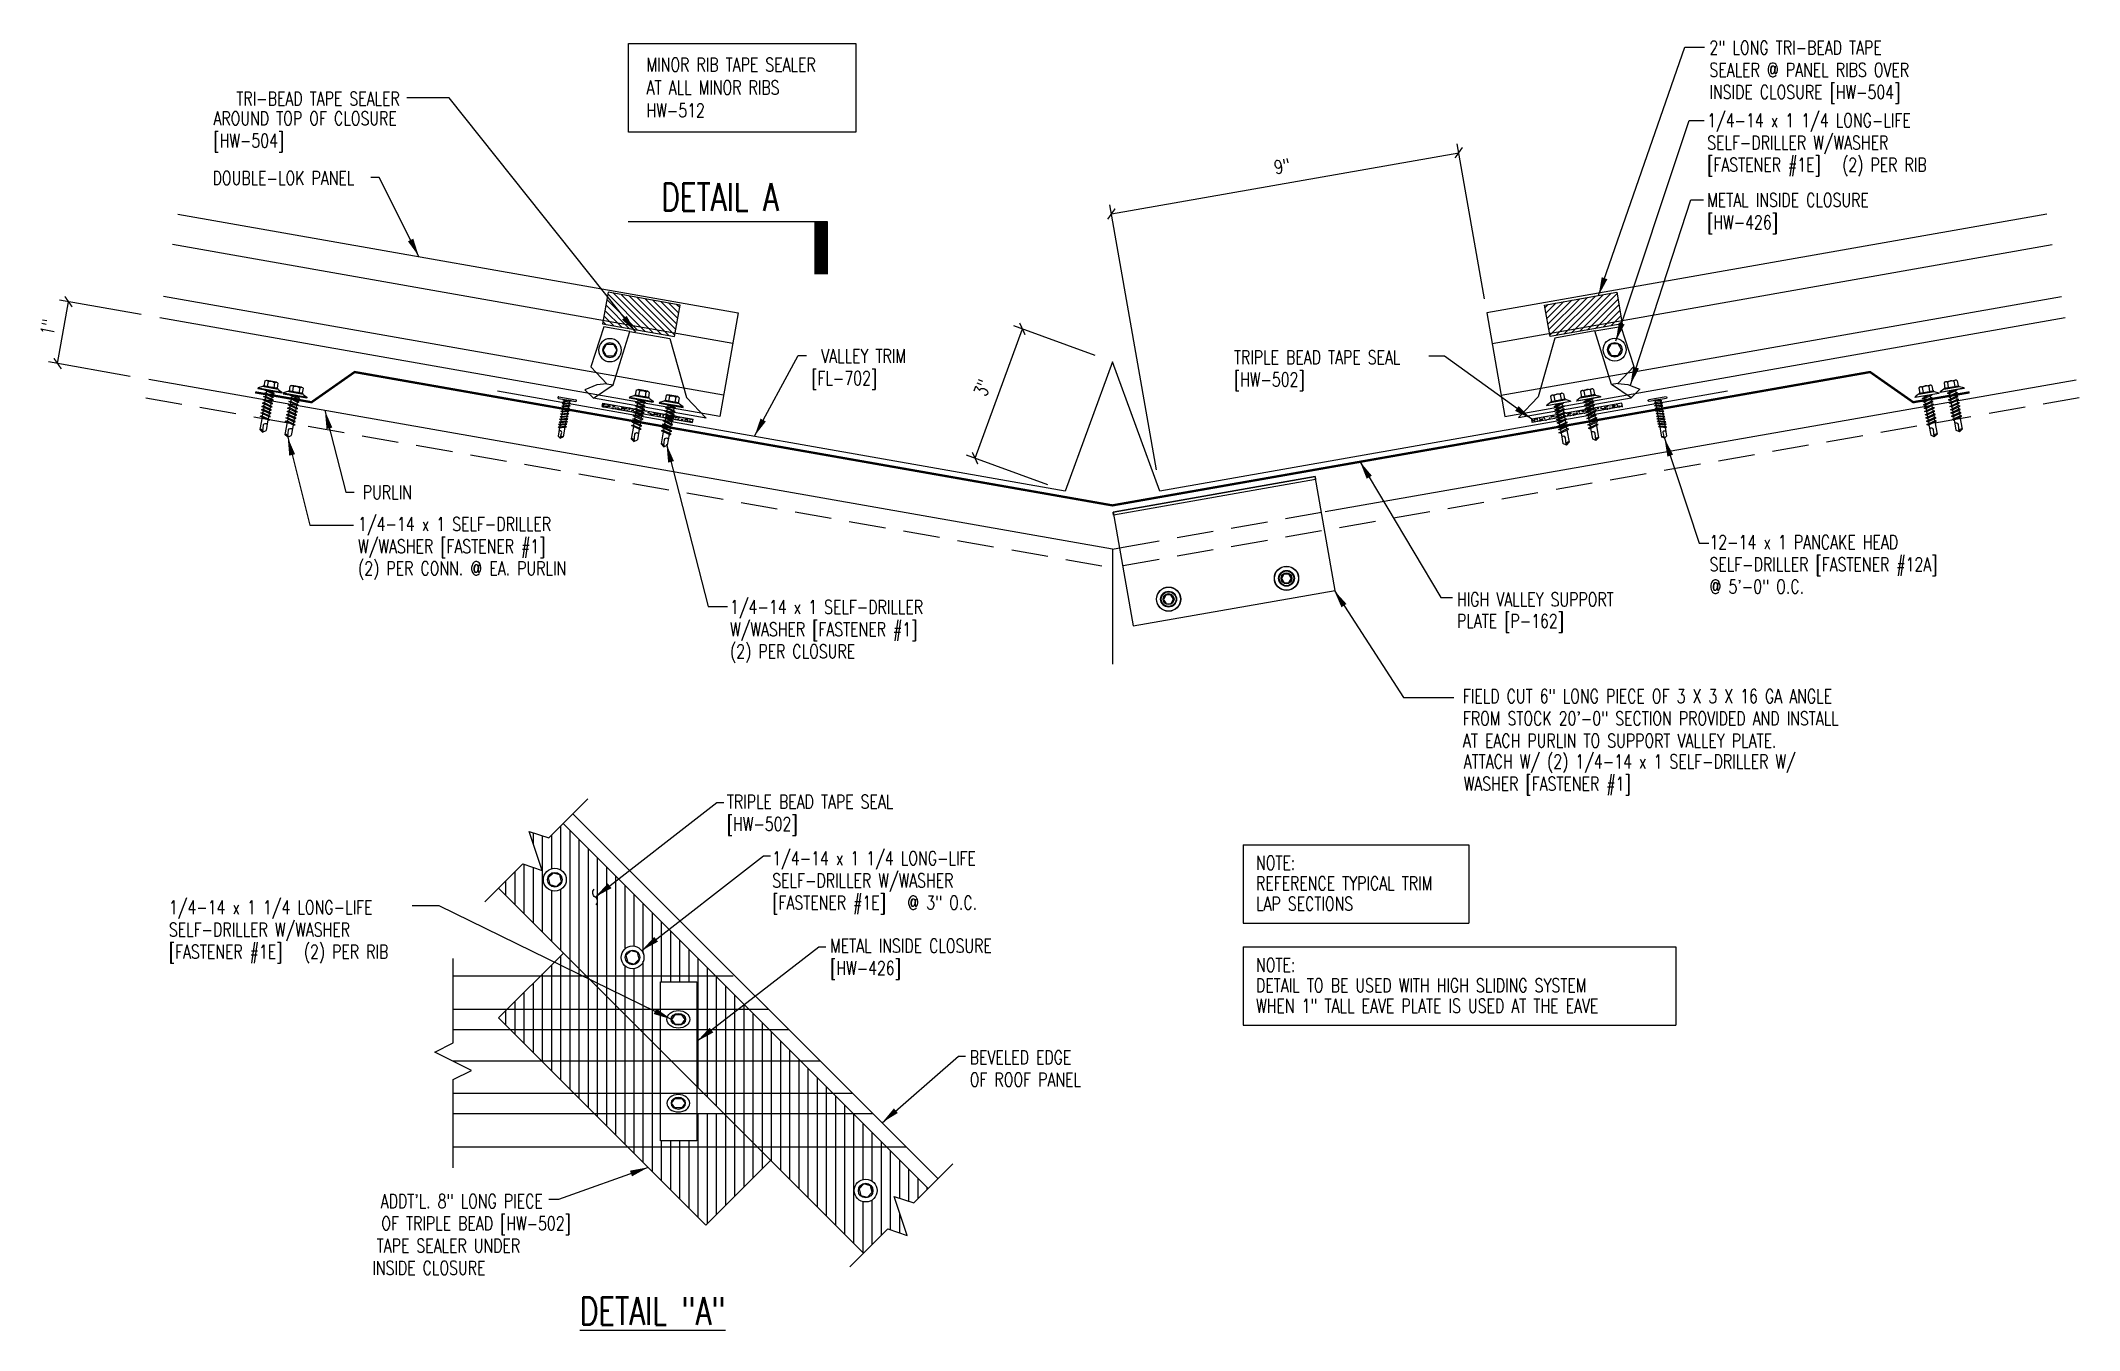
# Model space of a CAD drawing. Extents: x -6.2 to 49.4, y 2.4 to 37.6.
import ezdxf
from ezdxf.enums import TextEntityAlignment as Align

# ---------------------------------------------------------------- set-up
doc = ezdxf.new("R2010")
doc.units = 0
doc.header["$LTSCALE"] = 4
doc.header["$MEASUREMENT"] = 0
doc.linetypes.add('HIDDEN', pattern=[0.375, 0.25, -0.125])
doc.layers.get('0').update_dxf_attribs({"linetype": 'CONTINUOUS'})
doc.layers.get('DEFPOINTS').update_dxf_attribs({"linetype": 'CONTINUOUS'})
for name, color, linetype in [('ANNOBJ', 7, 'CONTINUOUS'), ('CLO', 3, 'CONTINUOUS'), ('DIM', 7, 'CONTINUOUS'), ('FASTENER', 9, 'CONTINUOUS'), ('PANEL', 11, 'CONTINUOUS'), ('SEALANT', 8, 'CONTINUOUS'), ('SECTION', 11, 'CONTINUOUS'), ('STLA', 12, 'CONTINUOUS'), ('TEXT', 2, 'CONTINUOUS'), ('TRIM', 6, 'CONTINUOUS')]:
    doc.layers.add(name, color=color, linetype=linetype)
doc.styles.add('TEXT', font='SIMPLEX', dxfattribs={"width": 0.75, "height": 6})
doc.styles.add('TEXT1', font='ROMANS.shx', dxfattribs={"width": 0.75, "height": 0.375})
doc.dimstyles.new('DETAIL', dxfattribs={"dimscale": 4, "dimtxt": 0.09375, "dimasz": 0.0625, "dimexe": 0.0625, "dimexo": 0.125, "dimgap": 0.0625, "dimtad": 1, "dimdec": 4, "dimzin": 3, "dimdsep": 46, "dimlunit": 4, "dimtxsty": 'TEXT1', "dimblk": 'ARCHTICK', "dimcen": 0.0625, "dimclrd": 7, "dimclre": 7, "dimclrt": 2, "dimadec": 0, "dimazin": 0, "dimtfac": 0.59375, "dimtdec": 4, "dimtmove": 0, "dimatfit": 3, "dimfxl": 0, "dimfrac": 2, "dimtolj": 1, "dimtzin": 3, "dimarcsym": 0})
doc.dimstyles.new('DETAIL$7', dxfattribs={"dimscale": 4, "dimtxt": 0.09375, "dimasz": 0.125, "dimexe": 0.0625, "dimexo": 0.125, "dimgap": 0.0625, "dimtad": 1, "dimdec": 5, "dimzin": 3, "dimdsep": 46, "dimlunit": 4, "dimtxsty": 'TEXT', "dimblk": 'ARCHTICK', "dimcen": 0.0625, "dimclrd": 7, "dimclre": 7, "dimclrt": 2, "dimadec": 0, "dimazin": 0, "dimtfac": 0.666667, "dimtdec": 5, "dimtmove": 0, "dimatfit": 3, "dimfxl": 0, "dimfrac": 2, "dimtolj": 1, "dimtzin": 3, "dimarcsym": 0})

# ---------------------------------------------------------------- blocks, each defined once
blk = doc.blocks.new('MB_DW1')
at = {"layer": 'FASTENER'}
for p, q in [((-0.217, 0.114), (-0.326, 0.059)), ((-0.326, 0.059), (-0.326, 0.049)), ((-0.326, 0.049), (0.326, 0.049)), ((-0.217, 0.114), (0.217, 0.114)), ((-0.193, 0.137), (0.193, 0.137)), ((-0.193, 0.119), (0.193, 0.119)), ((-0.181, 0.276), (-0.181, 0.137)), ((-0.181, 0.137), (0.181, 0.137)), ((-0.139, -0.016), (0.046, 0.037)), ((-0.135, 0.302), (0.135, 0.302)), ((-0.104, -0.036), (0.139, 0.033)), ((-0.089, 0.276), (-0.089, 0.137)), ((-0.086, 0.037), (-0.086, -0.001)), ((-0.086, 0.037), (0.086, 0.037)), ((0.086, 0.037), (0.133, 0.037)), ((0.086, 0.018), (0.086, -0.042)), ((0.089, 0.276), (0.089, 0.137)), ((0.139, 0.033), (0.133, 0.037)), ((0.181, 0.276), (0.181, 0.137)), ((0.217, 0.114), (0.326, 0.059)), ((0.326, 0.059), (0.326, 0.049)), ((-0.104, -0.036), (-0.139, -0.016)), ((-0.139, -0.107), (0.104, -0.038)), ((-0.104, -0.127), (-0.139, -0.107)), ((-0.139, -0.198), (0.104, -0.128)), ((-0.104, -0.218), (-0.139, -0.198)), ((-0.139, -0.289), (0.104, -0.219)), ((-0.104, -0.309), (-0.139, -0.289)), ((-0.139, -0.38), (0.104, -0.31)), ((-0.104, -0.4), (-0.139, -0.38)), ((-0.139, -0.47), (0.104, -0.401)), ((-0.104, -0.491), (-0.139, -0.47)), ((-0.139, -0.561), (0.104, -0.492)), ((-0.104, -0.127), (0.139, -0.058)), ((-0.104, -0.218), (0.139, -0.149)), ((-0.104, -0.309), (0.139, -0.239)), ((-0.104, -0.4), (0.139, -0.33)), ((-0.104, -0.491), (0.139, -0.421)), ((-0.104, -0.581), (0.139, -0.512)), ((-0.086, -0.031), (-0.086, -0.092)), ((-0.086, -0.122), (-0.086, -0.183)), ((-0.086, -0.213), (-0.086, -0.274)), ((-0.086, -0.304), (-0.086, -0.364)), ((-0.086, -0.395), (-0.086, -0.455)), ((-0.086, -0.486), (-0.086, -0.546)), ((0.086, -0.073), (0.086, -0.133)), ((0.086, -0.164), (0.086, -0.224)), ((0.086, -0.255), (0.086, -0.315)), ((0.086, -0.345), (0.086, -0.406)), ((0.086, -0.436), (0.086, -0.497)), ((0.086, -0.527), (0.086, -0.588)), ((0.139, -0.058), (0.104, -0.038)), ((0.139, -0.149), (0.104, -0.128)), ((0.139, -0.239), (0.104, -0.219)), ((0.139, -0.33), (0.104, -0.31)), ((0.139, -0.421), (0.104, -0.401)), ((0.139, -0.512), (0.104, -0.492)), ((-0.104, -0.581), (-0.139, -0.561)), ((-0.139, -0.652), (0.104, -0.583)), ((-0.104, -0.672), (-0.139, -0.652)), ((-0.139, -0.743), (0.104, -0.674)), ((-0.104, -0.763), (-0.139, -0.743)), ((-0.104, -0.672), (0.139, -0.603)), ((-0.104, -0.763), (0.139, -0.694)), ((-0.086, -0.577), (-0.086, -0.637)), ((-0.086, -0.667), (-0.086, -0.728)), ((-0.086, -0.758), (-0.086, -1.05)), ((0, -1.111), (-0.086, -1.05)), ((-0.002, -1.095), (0.014, -0.909)), ((0, -1.111), (0.086, -1.05)), ((0.086, -0.618), (0.086, -0.679)), ((0.086, -0.709), (0.086, -1.05)), ((0.139, -0.603), (0.104, -0.583)), ((0.139, -0.694), (0.104, -0.674))]:
    blk.add_line(p, q, dxfattribs=at)
blk.add_lwpolyline([(-0.331, 0.037), (-0.331, 0.049), (0.331, 0.049), (0.331, 0.037)], close=True, dxfattribs=at)
for centre, radius, start, end in [((-0.193, 0.128), 0.00894, 90, 270), ((-0.135, 0.25), 0.0527, 29.8754, 150.1246), ((0, 0.138), 0.164, 56.9974, 123.0026), ((0.135, 0.25), 0.0527, 29.8754, 150.1246), ((0.193, 0.128), 0.00894, 270, 90), ((-0.046, -0.921), 0.0615, 11.1445, 130.906), ((0.054, -1.097), 0.0563, 55.4585, 194.8454)]:
    blk.add_arc(centre, radius, start, end, dxfattribs=at)
blk = doc.blocks.new('*X3')
at = {"color": 0}
for p, q in [((14.078, 23.978), (15.157, 25.057)), ((14.293, 24.015), (15.317, 25.04)), ((13.353, 24.666), (13.44, 24.754)), ((13.379, 24.516), (13.655, 24.792)), ((13.406, 24.366), (13.87, 24.83)), ((13.432, 24.215), (14.084, 24.868)), ((13.459, 24.065), (14.299, 24.905)), ((13.485, 23.915), (14.514, 24.943)), ((13.649, 23.902), (14.728, 24.981)), ((13.863, 23.94), (14.943, 25.019)), ((14.507, 24.053), (15.344, 24.89)), ((14.722, 24.091), (15.37, 24.74)), ((14.937, 24.129), (15.397, 24.589)), ((15.151, 24.167), (15.423, 24.439)), ((15.366, 24.205), (15.45, 24.289))]:
    blk.add_line(p, q, dxfattribs=at)
blk = doc.blocks.new('TAPE')
at = {"layer": 'SEALANT'}
blk.add_lwpolyline([(1.137, -0.689), (-0.833, -1.036), (-0.985, -0.174), (0.985, 0.174)], close=True, dxfattribs=at)
blk.add_blockref('*X3', (-14.325, -24.91), dxfattribs=at)
blk = doc.blocks.new('MB_38W')
blk.add_lwpolyline([(-0.094, 0.162), (-0.188, 0), (-0.094, -0.162), (0.094, -0.162), (0.188, 0), (0.094, 0.162)], close=True)
for radius in [0.312, 0.199]:
    blk.add_circle((0, 0), radius)
blk = doc.blocks.new('_ArchTick')
at = {"color": 0, "linetype": 'ByBlock', "const_width": 0.15}
blk.add_lwpolyline([(-0.5, -0.5), (0.5, 0.5)], dxfattribs=at)
blk = doc.blocks.new('*D6')
at = {"layer": 'DEFPOINTS', "color": 0}
for p in [(32.506, 34.523), (33.296, 30.044), (24.344, 25.376)]:
    blk.add_point(p, dxfattribs=at)
at = {"layer": 'DIM', "color": 7, "lineweight": -2}
for p, q in [((23.026, 32.852), (32.506, 34.523)), ((33.209, 30.536), (32.463, 34.77)), ((24.257, 25.868), (22.983, 33.098))]:
    blk.add_line(p, q, dxfattribs=at)
at = {"layer": 'DIM', "color": 7, "lineweight": -2, "xscale": 0.25, "yscale": 0.25, "zscale": 0.25}
for p, rotation in [((32.506, 34.523), 10.00000000000001), ((23.026, 32.852), 190)]:
    blk.add_blockref('_ArchTick', p, dxfattribs=dict(at, rotation=rotation))
at = {"layer": 'DIM', "color": 2, "insert": (27.684, 34.154), "char_height": 0.375, "attachment_point": 5, "rotation": 10, "style": 'TEXT1'}
blk.add_mtext('\\A1;9"', dxfattribs=at)
blk = doc.blocks.new('FD-F1e')
at = {"layer": 'TEXT', "style": 'TEXT1', "width": 0.75}
for s, p in [('1/4-14 x 1 1/4 LONG-LIFE', (0.005, -0.041)), ('SELF-DRILLER W/WASHER', (0.005, -0.193)), ('[FASTENER #1E]', (0.005, -0.344))]:
    blk.add_text(s, height=0.09375, dxfattribs=at).set_placement(p)
blk.add_attdef('(QUANTITY)', (0.926, -0.344), '', height=0.0938, dxfattribs=at)
blk = doc.blocks.new('FD-F1')
at = {"layer": 'TEXT', "style": 'TEXT1', "width": 0.75}
for s, p in [('1/4-14 x 1 SELF-DRILLER', (0.005, -0.041)), ('W/WASHER [FASTENER #1]', (0.005, -0.193))]:
    blk.add_text(s, height=0.09375, dxfattribs=at).set_placement(p)
blk.add_attdef('(QUANTITY)', (0.005, -0.344), '', height=0.0938, dxfattribs=at)
blk = doc.blocks.new('*D10')
at = {"layer": 'DEFPOINTS', "color": 0}
for p in [(20.596, 29.714), (23.053, 28.816), (21.761, 25.283)]:
    blk.add_point(p, dxfattribs=at)
at = {"layer": 'TEXT', "color": 7, "lineweight": -2}
for p, q in [((19.305, 26.182), (20.596, 29.714)), ((22.583, 28.988), (20.361, 29.8)), ((21.292, 25.455), (19.07, 26.267))]:
    blk.add_line(p, q, dxfattribs=at)
at = {"layer": 'TEXT', "color": 7, "lineweight": -2, "xscale": 0.25, "yscale": 0.25, "zscale": 0.25}
for p, rotation in [((20.596, 29.714), 69.91796469916136), ((19.305, 26.182), 249.9179646991614)]:
    blk.add_blockref('_ArchTick', p, dxfattribs=dict(at, rotation=rotation))
at = {"layer": 'TEXT', "color": 2, "insert": (19.506, 28.11), "char_height": 0.375, "attachment_point": 5, "rotation": 69.918, "style": 'TEXT1'}
blk.add_mtext('\\A1;3"', dxfattribs=at)
blk = doc.blocks.new('sd5')
at = {"layer": 'FASTENER'}
for p, q in [((-0.24, 0.082), (0.24, 0.082)), ((-0.24, 0.037), (0.24, 0.037)), ((-0.111, -0.005), (0.037, 0.037)), ((-0.083, -0.021), (0.111, 0.034)), ((-0.069, 0.037), (0.069, 0.037)), ((-0.069, 0.037), (-0.069, 0.007)), ((0.069, 0.037), (0.106, 0.037)), ((0.069, 0.022), (0.069, -0.027)), ((0.111, 0.034), (0.106, 0.037)), ((-0.083, -0.021), (-0.111, -0.005)), ((-0.111, -0.078), (0.083, -0.023)), ((-0.083, -0.094), (-0.111, -0.078)), ((-0.111, -0.151), (0.083, -0.095)), ((-0.083, -0.167), (-0.111, -0.151)), ((-0.111, -0.224), (0.083, -0.168)), ((-0.083, -0.24), (-0.111, -0.224)), ((-0.111, -0.296), (0.083, -0.241)), ((-0.083, -0.312), (-0.111, -0.296)), ((-0.111, -0.369), (0.083, -0.314)), ((-0.083, -0.385), (-0.111, -0.369)), ((-0.111, -0.442), (0.083, -0.386)), ((-0.083, -0.458), (-0.111, -0.442)), ((-0.111, -0.514), (0.083, -0.459)), ((-0.083, -0.53), (-0.111, -0.514)), ((-0.111, -0.587), (0.083, -0.532)), ((-0.083, -0.094), (0.111, -0.039)), ((-0.083, -0.167), (0.111, -0.111)), ((-0.083, -0.24), (0.111, -0.184)), ((-0.083, -0.312), (0.111, -0.257)), ((-0.083, -0.385), (0.111, -0.33)), ((-0.083, -0.458), (0.111, -0.402)), ((-0.083, -0.53), (0.111, -0.475)), ((-0.083, -0.603), (0.111, -0.548)), ((-0.069, -0.018), (-0.069, -0.066)), ((-0.069, -0.09), (-0.069, -0.139)), ((-0.069, -0.163), (-0.069, -0.211)), ((-0.069, -0.236), (-0.069, -0.284)), ((-0.069, -0.308), (-0.069, -0.357)), ((-0.069, -0.381), (-0.069, -0.43)), ((-0.069, -0.454), (-0.069, -0.502)), ((-0.069, -0.527), (-0.069, -0.575)), ((0.069, -0.051), (0.069, -0.099)), ((0.069, -0.124), (0.069, -0.172)), ((0.069, -0.196), (0.069, -0.245)), ((0.069, -0.269), (0.069, -0.317)), ((0.069, -0.342), (0.069, -0.39)), ((0.069, -0.414), (0.069, -0.463)), ((0.069, -0.487), (0.069, -0.536)), ((0.111, -0.039), (0.083, -0.023)), ((0.111, -0.111), (0.083, -0.095)), ((0.111, -0.184), (0.083, -0.168)), ((0.111, -0.257), (0.083, -0.241)), ((0.111, -0.33), (0.083, -0.314)), ((0.111, -0.402), (0.083, -0.386)), ((0.111, -0.475), (0.083, -0.459)), ((0.111, -0.548), (0.083, -0.532)), ((-0.083, -0.603), (-0.111, -0.587)), ((-0.111, -0.66), (0.083, -0.604)), ((-0.083, -0.676), (-0.111, -0.66)), ((-0.111, -0.733), (0.083, -0.677)), ((-0.083, -0.749), (-0.111, -0.733)), ((-0.083, -0.676), (0.111, -0.62)), ((-0.083, -0.749), (0.111, -0.693)), ((-0.069, -0.599), (-0.069, -0.648)), ((-0.069, -0.672), (-0.069, -0.72)), ((-0.069, -0.745), (-0.069, -0.978)), ((0, -1.027), (-0.069, -0.978)), ((-0.001, -1.014), (0.011, -0.865)), ((0, -1.027), (0.069, -0.978)), ((0.069, -0.56), (0.069, -0.608)), ((0.069, -0.633), (0.069, -0.681)), ((0.069, -0.705), (0.069, -0.978)), ((0.111, -0.62), (0.083, -0.604)), ((0.111, -0.693), (0.083, -0.677))]:
    blk.add_line(p, q, dxfattribs=at)
for centre, radius, start, end in [((-0.238, 0.06), 0.0227, 94.6639, 265.3361), ((0.238, 0.06), 0.0227, 274.6639, 85.3361), ((-0.037, -0.875), 0.0492, 11.1445, 130.906), ((0.044, -1.015), 0.045, 55.4585, 194.8454)]:
    blk.add_arc(centre, radius, start, end, dxfattribs=at)
blk = doc.blocks.new('A$C76CE1A34')
at = {"layer": 'SEALANT'}
h = blk.add_hatch(dxfattribs=at)
h.set_pattern_fill('AR-SAND', color=256, scale=0.05, style=0)
h.set_pattern_definition([(37.5, (-2.302446, -18.06592), (-0.00314967, 0.0963412), [0, -0.076, 0, -0.085, 0, -0.08125]), (7.5, (-2.30245, -18.06592), (0.0884888, 0.1411073), [0, -0.041, 0, -0.0685, 0, -0.02625]), (327.5, (-2.36395, -18.06592), (0.1557071, 0.00028295), [0, -0.025, 0, -0.09, 0, -0.1175]), (317.5, (-2.36395, -18.06592), (0.1503063, 0.0438838), [0, -0.0125, 0, -0.059, 0, -0.0675])])
h.paths.add_polyline_path([(-0.559, 2.127), (-0.575, 2.034), (1.887, 1.6), (1.903, 1.693)])
for p, q in [((-0.575, 2.034), (-0.559, 2.127)), ((-0.575, 2.034), (1.887, 1.6)), ((-0.559, 2.127), (1.903, 1.693)), ((1.887, 1.6), (1.903, 1.693))]:
    blk.add_line(p, q, dxfattribs=at)
blk = doc.blocks.new('FD-F12a')
at = {"layer": 'TEXT', "style": 'TEXT1', "width": 0.75}
for s, p in [('12-14 x 1 PANCAKE HEAD', (0.005, -0.041)), ('SELF-DRILLER [FASTENER #12A]', (0.005, -0.193))]:
    blk.add_text(s, height=0.09375, dxfattribs=at).set_placement(p)
blk.add_attdef('(QUANTITY)', (0.005, -0.344), '', height=0.0938, dxfattribs=at)
blk = doc.blocks.new('A$C30686E82')
for p, q in [((-2.715, 0.761), (3.437, 0.761)), ((-2.715, 0.761), (-2.715, -1.379)), ((3.437, 0.761), (3.437, -1.379)), ((-2.715, -1.379), (3.437, -1.379))]:
    blk.add_line(p, q)
at = {"layer": 'TEXT', "style": 'TEXT1', "width": 0.75}
for s, p in [('NOTE:', (-2.368, 0.081)), ('REFERENCE TYPICAL TRIM', (-2.368, -0.477)), ('LAP SECTIONS', (-2.368, -1.035))]:
    blk.add_text(s, height=0.375, dxfattribs=at).set_placement(p)
blk = doc.blocks.new('Scr-hdwash')
for p, q in [((-0.085, 0.095), (-0.132, 0.006)), ((0.042, 0.115), (-0.059, 0.111)), ((0.123, 0.015), (0.069, 0.101)), ((-0.131, -0.024), (-0.077, -0.111)), ((-0.051, -0.125), (0.051, -0.121)), ((0.076, -0.105), (0.124, -0.015))]:
    blk.add_line(p, q)
for radius in [0.202, 0.15]:
    blk.add_circle((0, 0), radius)
for centre, start, end in [((-0.106, -0.008), 152.0215, 212.0215), ((-0.058, 0.081), 92.0215, 152.0215), ((0.044, 0.085), 32.0215, 92.0215), ((0.097, -0.001), 332.0215, 32.0215), ((-0.052, -0.095), 212.0215, 272.0215), ((0.05, -0.091), 272.0215, 332.0215)]:
    blk.add_arc(centre, 0.03, start, end)
at = {"layer": 'FASTENER'}
for radius in [0.331, 0.326, 0.217]:
    blk.add_circle((0, 0), radius, dxfattribs=at)

msp = doc.modelspace()

# ---------------------------------------------------------------- hatches: boundary and pattern name
at = {"layer": 'SEALANT'}
h = msp.add_hatch(dxfattribs=at)
h.set_pattern_fill('ANSI31', color=251, scale=2, angle=45, style=0)
h.paths.add_polyline_path([(8.0695, 12.67424), (7.4493, 12.05403), (8.68971, 12.05403)], flags=17)
h.paths.add_polyline_path([(8.68971, 12.05403), (7.4493, 12.05403), (6.53663, 11.14137), (9.60237, 11.14137)])
h.paths.add_polyline_path([(9.60237, 11.14137), (6.53663, 11.14137), (6.30174, 10.90647), (6.62219, 10.58602), (10.15772, 10.58602)])
h.paths.add_polyline_path([(10.15772, 10.58602), (6.62219, 10.58602), (7.48819, 9.72002), (10.71508, 9.72002), (10.71508, 10.02866)])
h.paths.add_polyline_path([(10.71508, 9.72002), (7.48819, 9.72002), (8.35424, 8.85396), (10.71508, 8.85396)])
h.paths.add_polyline_path([(10.71508, 8.85396), (8.35424, 8.85396), (8.90953, 8.29867), (10.71508, 8.29867)])
h.paths.add_polyline_path([(10.71508, 8.29867), (8.90953, 8.29867), (9.82219, 7.38601), (13.35773, 7.38601), (12.44507, 8.29867), (11.71508, 8.29867), (11.71508, 7.54921), (10.71508, 7.54921)])
h.paths.add_polyline_path([(13.72636, 7.01738), (13.35773, 7.38601), (9.82219, 7.38601), (11.95859, 5.24962)])
h.paths.add_polyline_path([(10.71508, 10.58602), (10.15772, 10.58602), (10.71508, 10.02866)])
h.paths.add_polyline_path([(10.71508, 11.14137), (9.60237, 11.14137), (10.15772, 10.58602), (10.71508, 10.58602)])
h.paths.add_polyline_path([(13.13791, 11.14137), (11.71508, 11.14137), (11.71508, 10.58602), (13.69326, 10.58602)])
h.paths.add_polyline_path([(13.69326, 10.58602), (11.71508, 10.58602), (11.71508, 9.72002), (14.55925, 9.72002)])
h.paths.add_polyline_path([(14.55925, 9.72002), (11.71508, 9.72002), (11.71508, 9.02866), (11.88978, 8.85396), (15.42531, 8.85396)])
h.paths.add_polyline_path([(15.42531, 8.85396), (11.88978, 8.85396), (12.44507, 8.29867), (15.9806, 8.29867)])
h.paths.add_polyline_path([(15.9806, 8.29867), (12.44507, 8.29867), (13.35773, 7.38601), (16.89326, 7.38601)])
h.paths.add_polyline_path([(16.89326, 7.38601), (13.35773, 7.38601), (16.26157, 4.48218), (16.92448, 5.14509), (17.45481, 4.96831), (17.10126, 6.02897), (17.63159, 5.85219), (18.02933, 6.24994)])
h.paths.add_polyline_path([(16.63229, 6.19172, -1), (16.00729, 6.19172, -1)], flags=16)
h.paths.add_polyline_path([(16.51901, 6.19172, -1), (16.12057, 6.19172, -1)], flags=0)
h.paths.add_polyline_path([(16.13868, 6.24025), (16.27126, 6.37283), (16.45237, 6.3243), (16.5009, 6.14319), (16.36832, 6.01061), (16.1872, 6.05914)], flags=0)
h.paths.add_polyline_path([(10.71508, 11.89091), (11.71508, 11.89091), (11.71508, 11.14137), (13.13791, 11.14137), (12.22525, 12.05403), (8.68971, 12.05403), (9.60237, 11.14137), (10.71508, 11.14137)])
h.paths.add_polyline_path([(8.06459, 16.21469), (7.66684, 15.81694), (7.13651, 15.99372), (7.49006, 14.93306), (6.95973, 15.10983), (6.29682, 14.44692), (8.68971, 12.05403), (12.22525, 12.05403)])
h.paths.add_polyline_path([(9.64333, 12.55568, -1), (10.26833, 12.55568, -1)], flags=16)
h.paths.add_polyline_path([(9.75661, 12.55568, -1), (10.15505, 12.55568, -1)], flags=0)
h.paths.add_polyline_path([(10.13694, 12.50715), (10.00435, 12.37457), (9.82324, 12.4231), (9.77472, 12.60421), (9.9073, 12.73679), (10.08841, 12.68826)], flags=0)
h.paths.add_polyline_path([(7.52201, 14.677, -1), (8.14701, 14.677, -1)], flags=16)
h.paths.add_polyline_path([(7.63529, 14.677, -1), (8.03372, 14.677, -1)], flags=0)
h.paths.add_polyline_path([(8.01562, 14.62847), (7.88303, 14.49589), (7.70192, 14.54442), (7.65339, 14.72553), (7.78598, 14.85811), (7.96709, 14.80958)], flags=0)

# ---------------------------------------------------------------- linework, layer by layer
for p, q in [((26.62669, 12.8425), (38.43286, 12.8425)), ((26.62669, 12.8425), (26.62669, 10.7021)), ((38.43286, 12.8425), (38.43286, 10.7021)), ((26.62669, 10.7021), (38.43286, 10.7021))]:
    msp.add_line(p, q)
for points in [[(11.1124, 10.98737), (11.01865, 10.86522), (11.1124, 10.73613), (11.2999, 10.73613), (11.39365, 10.86522), (11.2999, 10.98737)], [(11.1124, 8.45276), (11.01865, 8.57491), (11.1124, 8.704), (11.2999, 8.704), (11.39365, 8.57491), (11.2999, 8.45276)]]:
    msp.add_lwpolyline(points, close=True)
at = {"layer": 'ANNOBJ'}
for points in [[(5.9238, 14.0739), (6.95973, 15.10983), (7.49006, 14.93306), (7.13651, 15.99372), (7.66684, 15.81694), (8.73165, 16.88175)], [(5.05859, 6.81011), (5.05859, 9.22002), (5.55859, 9.47002), (4.55859, 9.97002), (5.05859, 10.22002), (5.05859, 12.52651)], [(15.88854, 4.10915), (16.92448, 5.14509), (17.45481, 4.96831), (17.10126, 6.02897), (17.63159, 5.85219), (18.6964, 6.91701)]]:
    msp.add_lwpolyline(points, dxfattribs=at)
at = {"layer": 'ANNOBJ', "color": 2}
msp.add_lwpolyline([(8.96659, 13.99369, 0.47597051), (8.93591, 14.2046, -0.47597051), (8.90523, 14.41552)], format="xyb", dxfattribs=at)
at = {"layer": 'CLO'}
for p, q in [((9.25267, 28.20945), (9.42945, 28.18653)), ((36.85076, 28.22132), (36.67398, 28.1984))]:
    msp.add_line(p, q, dxfattribs=at)
for points in [[(9.87873, 29.64597), (9.17162, 29.77065), (8.81922, 28.67502), (9.25267, 28.20945), (8.98279, 28.18642), (8.65397, 28.05401), (8.89211, 27.82166)], [(36.2247, 29.65783), (36.93181, 29.78252), (37.28421, 28.68689), (36.85076, 28.22132), (37.12065, 28.19829), (37.44947, 28.06588), (37.21132, 27.83353)]]:
    msp.add_lwpolyline(points, dxfattribs=at)
for points in [[(9.87873, 29.64597), (10.97555, 29.45257), (11.42483, 27.84438), (11.96216, 27.28033), (8.89211, 27.82166), (9.42945, 28.18653)], [(36.2247, 29.65783), (35.12788, 29.46444), (34.6786, 27.85625), (34.14127, 27.2922), (37.21132, 27.83353), (36.67398, 28.1984)], [(11.71508, 7.54921), (10.71508, 7.54921), (10.71508, 11.89091), (11.71508, 11.89091)]]:
    msp.add_lwpolyline(points, close=True, dxfattribs=at)
at = {"layer": 'FASTENER'}
for major_axis, ratio in [((-0.3125, 0), 0.76038085), ((-0.19922, 0), 0.80274706)]:
    msp.add_ellipse((11.20615, 10.86522), major_axis=major_axis, ratio=ratio, dxfattribs=at)
at = {"layer": 'FASTENER', "extrusion": (0, 0, -1)}
for major_axis, ratio in [((-0.3125, 0), 0.76038085), ((-0.19922, 0), 0.80274706)]:
    msp.add_ellipse((11.20615, 8.57491), major_axis=major_axis, ratio=ratio, dxfattribs=at)
at = {"layer": 'PANEL'}
for p, q in [((12.68874, 29.31794), (-2.59854, 32.0135)), ((33.41678, 29.31794), (48.70824, 32.01424)), ((33.66579, 27.90573), (48.9565, 30.60189)), ((12.43973, 27.90573), (-2.8468, 30.60116)), ((8.32975, 16.47985), (18.2945, 6.51511)), ((5.05859, 12.05403), (12.69862, 12.05403)), ((5.05859, 11.14137), (13.66824, 11.14137)), ((5.05859, 10.58602), (14.22359, 10.58602)), ((15.08958, 9.72002), (5.05859, 9.72002)), ((5.05859, 8.85396), (15.95564, 8.85396)), ((5.05859, 8.29867), (16.51093, 8.29867)), ((5.05859, 7.38601), (17.42359, 7.38601))]:
    msp.add_line(p, q, dxfattribs=at)
for points in [[(-2.45208, 32.84673), (12.83565, 30.15109), (12.33728, 27.32469)], [(48.56177, 32.84747), (33.26988, 30.15109), (33.76825, 27.32469)], [(12.33728, 27.32469), (-2.94894, 30.02007)], [(33.76825, 27.32469), (49.05864, 30.0208)]]:
    msp.add_lwpolyline(points, dxfattribs=at)
at = {"layer": 'SEALANT'}
for p, q in [((8.06459, 16.21469), (18.02933, 6.24994)), ((16.26157, 4.48218), (6.29682, 14.44692)), ((8.0695, 12.67424), (6.30174, 10.90647)), ((6.30174, 10.90647), (11.95859, 5.24962)), ((13.72636, 7.01738), (11.95859, 5.24962))]:
    msp.add_line(p, q, dxfattribs=at)
at = {"layer": 'SECTION'}
msp.add_line((9.83524, 32.64601), (15.26431, 32.64601), dxfattribs=at)
at = {"layer": 'SECTION', "const_width": 0.375}
msp.add_lwpolyline([(15.10266, 32.64601), (15.10266, 31.20332)], dxfattribs=at)
at = {"layer": 'STLA', "color": 12, "linetype": 'HIDDEN'}
for p, q in [((-3.33308, 27.83473), (22.96829, 23.21149)), ((49.44278, 27.83547), (23.13723, 23.21149)), ((23.34331, 23.7556), (28.85742, 24.72455))]:
    msp.add_line(p, q, dxfattribs=at)
at = {"layer": 'STLA', "color": 12}
for p, q in [((23.05491, 23.70492), (-3.24635, 28.32814)), ((28.85742, 24.72455), (49.35643, 28.3267)), ((23.05491, 23.70492), (23.34331, 23.7556)), ((23.05491, 23.70492), (23.05491, 20.56318))]:
    msp.add_line(p, q, dxfattribs=at)
at = {"layer": 'STLA', "const_width": 0.0625}
msp.add_lwpolyline([(-0.34535, 27.98246), (1.19349, 27.71156), (2.37079, 28.5364), (23.05276, 24.89552), (43.73473, 28.5364), (44.91204, 27.71156), (46.45087, 27.98246)], dxfattribs=at)
at = {"layer": 'STLA'}
for points in [[(23.07098, 24.71349), (23.61931, 21.60375), (29.13285, 22.57593), (28.58452, 25.68568)], [(28.58452, 25.68568), (28.59952, 25.60062), (23.08598, 24.62843), (23.07098, 24.71349)]]:
    msp.add_lwpolyline(points, close=True, dxfattribs=at)
at = {"layer": 'TEXT', "color": 7}
for p, q in [((-5.737, 28.76703), (-5.43909, 30.45658)), ((-3.45554, 30.10682), (-5.68529, 30.49999)), ((-3.75376, 28.41733), (-5.98351, 28.81049))]:
    msp.add_line(p, q, dxfattribs=at)
at = {"layer": 'TEXT'}
msp.add_lwpolyline([(9.84329, 37.50348), (16.05299, 37.50348), (16.05299, 35.08666), (9.84329, 35.08666)], close=True, dxfattribs=at)
at = {"layer": 'TRIM'}
msp.add_lwpolyline([(39.83978, 28.01571), (24.34432, 25.28344), (23.05276, 28.81622), (21.76121, 25.28344), (6.26574, 28.01571)], dxfattribs=at)

# ---------------------------------------------------------------- block references
msp.add_blockref('A$C30686E82', (29.34126, 14.86879))
at = {"layer": 'FASTENER', "xscale": -1}
for name, p, rotation in [('MB_38W', (9.33915, 29.13325), 359.9999999999989), ('MB_DW1', (0.05011, 27.9884), 349.9999999999994), ('MB_DW1', (0.73628, 27.85124), 349.9999999999994), ('MB_DW1', (10.18622, 27.73533), 349.9999999999994), ('MB_DW1', (11.00264, 27.59137), 349.9999999999993), ('sd5', (37.9436, 27.73903), 10.00000000000004)]:
    msp.add_blockref(name, p, dxfattribs=dict(at, rotation=rotation))
at = {"layer": 'FASTENER'}
for name, p in [('MB_38W', (36.76429, 29.14512)), ('Scr-hdwash', (27.80553, 22.90516)), ('Scr-hdwash', (24.58738, 22.33613))]:
    msp.add_blockref(name, p, dxfattribs=at)
for name, p, rotation in [('sd5', (8.16192, 27.73903), 350.0000000000001), ('MB_DW1', (35.24223, 27.63383), 10.65738691443157), ('MB_DW1', (36.05796, 27.75899), 9.999999999999565), ('MB_DW1', (45.29371, 27.85786), 10.00000000000062), ('MB_DW1', (45.97988, 27.99502), 10.00000000000062), ('MB_38W', (7.83451, 14.677), 45), ('MB_38W', (9.95583, 12.55568), 45), ('MB_38W', (16.31979, 6.19172), 45)]:
    msp.add_blockref(name, p, dxfattribs=dict(at, rotation=rotation))
at = {"layer": 'SEALANT', "xscale": -1, "rotation": 359.9999999999989}
msp.add_blockref('TAPE', (10.27127, 30.53872), dxfattribs=at)
at = {"layer": 'SEALANT', "rotation": 1.103553082134045e-12}
msp.add_blockref('TAPE', (35.83426, 30.53872), dxfattribs=at)
at = {"layer": 'STLA'}
msp.add_blockref('A$C76CE1A34', (9.70425, 25.55965), dxfattribs=at)
at = {"layer": 'STLA', "xscale": -1}
msp.add_blockref('A$C76CE1A34', (36.40127, 25.55965), dxfattribs=at)
at = {"layer": 'TEXT', "xscale": 4, "yscale": 4, "zscale": 4}
for name, p, values in [('FD-F1e', (39.2678, 35.38292), {'(QUANTITY)': '(2) PER RIB'}), ('FD-F1', (2.44506, 24.36375), {'(QUANTITY)': '(2) PER CONN. @ EA. PURLIN'}), ('FD-F12a', (39.33105, 23.86799), {'(QUANTITY)': '@ 5\'-0" O.C.'}), ('FD-F1', (12.59703, 22.09801), {'(QUANTITY)': '(2) PER CLOSURE'}), ('FD-F1e', (13.74994, 15.2406), {'(QUANTITY)': '@ 3" O.C.'}), ('FD-F1e', (-2.71962, 13.89946), {'(QUANTITY)': '(2) PER RIB'})]:
    msp.add_blockref(name, p, dxfattribs=at).add_auto_attribs(values)
at = {"layer": 'TEXT', "color": 7, "xscale": 0.25, "yscale": 0.25, "zscale": 0.25}
for p, rotation in [((-5.43909, 30.45658), 79.99999999999997), ((-5.7373, 28.76708), 259.9999999999999)]:
    msp.add_blockref('_ArchTick', p, dxfattribs=dict(at, rotation=rotation))

# ---------------------------------------------------------------- texts
at = {"layer": 'TEXT', "style": 'TEXT1', "width": 0.75}
for s, height, p in [('2" LONG TRI-BEAD TAPE', 0.375, (39.34995, 37.20424)), ('SEALER @ PANEL RIBS OVER', 0.375, (39.34995, 36.5971)), ('INSIDE CLOSURE [HW-504]', 0.375, (39.34995, 35.98996)), ('AROUND TOP OF CLOSURE', 0.375, (-1.48337, 35.27321)), ('[HW-504]', 0.375, (-1.48337, 34.66607)), ('DOUBLE-LOK PANEL', 0.375, (-1.50644, 33.64292)), ('DETAIL A', 0.75, (10.73941, 32.93974)), ('METAL INSIDE CLOSURE', 0.375, (39.28791, 33.04415)), ('[HW-426]', 0.375, (39.28791, 32.437)), ('TRIPLE BEAD TAPE SEAL', 0.375, (26.3699, 28.75152)), ('[FL-702]', 0.375, (14.83389, 28.18052)), ('[HW-502]', 0.375, (26.3699, 28.14438)), ('HIGH VALLEY SUPPORT', 0.375, (32.45877, 22.14024)), ('PLATE [P-162]', 0.375, (32.45877, 21.55395)), ('FIELD CUT 6" LONG PIECE OF 3 X 3 X 16 GA ANGLE', 0.375, (32.61967, 19.49942)), ('FROM STOCK 20\'-0" SECTION PROVIDED AND INSTALL', 0.375, (32.61967, 18.89228)), ('AT EACH PURLIN TO SUPPORT VALLEY PLATE.', 0.375, (32.61967, 18.28513)), ('ATTACH W/ (2) 1/4-14 x 1 SELF-DRILLER W/', 0.375, (32.64038, 17.7161)), ('WASHER [FASTENER #1]', 0.375, (32.64038, 17.10895)), ('TRIPLE BEAD TAPE SEAL', 0.375, (12.52947, 16.61919)), ('[HW-502]', 0.375, (12.52947, 16.01205)), ('METAL INSIDE CLOSURE', 0.375, (15.34917, 12.68573)), ('[HW-426]', 0.375, (15.34917, 12.07859)), ('NOTE:', 0.375, (26.97347, 12.16289)), ('DETAIL TO BE USED WITH HIGH SLIDING SYSTEM', 0.375, (26.97347, 11.60485)), ('WHEN 1" TALL EAVE PLATE IS USED AT THE EAVE', 0.375, (26.97347, 11.0468)), ('BEVELED EDGE', 0.375, (19.15885, 9.63985)), ('OF ROOF PANEL', 0.375, (19.15885, 9.0327)), ('%%UDETAIL "A"%%U', 0.75, (8.51544, 2.52843))]:
    msp.add_text(s, height=height, dxfattribs=at).set_placement(p)
for s, p in [('TRI-BEAD TAPE SEALER', (3.60034, 35.81321)), ('VALLEY TRIM', (17.41871, 28.78766)), ('PURLIN', (3.93196, 25.06607)), ('ADDT\'L. 8" LONG PIECE', (7.50532, 5.71487)), ('OF TRIPLE BEAD [HW-502]', (8.26878, 5.10772)), ('TAPE SEALER UNDER', (6.88804, 4.50058)), ('INSIDE CLOSURE', (5.93777, 3.89344))]:
    msp.add_text(s, height=0.375, dxfattribs=at).set_placement(p, align=Align.RIGHT)
at = {"layer": 'TEXT', "insert": (10.33792, 37.11597), "char_height": 0.375, "width": 7.6875, "attachment_point": 1, "style": 'TEXT1'}
msp.add_mtext('MINOR RIB TAPE SEALER\\PAT ALL MINOR RIBS\\PHW-512', dxfattribs=at)
at = {"layer": 'TEXT', "color": 2, "insert": (-5.99711, 29.7626), "char_height": 0.375, "attachment_point": 5, "rotation": 80, "style": 'TEXT1'}
msp.add_mtext('\\A1;1"', dxfattribs=at)

# ---------------------------------------------------------------- dimensions: what is measured, and where the dimension line sits
at = {"layer": 'DIM'}
dim = msp.add_linear_dim(base=(32.50625, 34.52345), p1=(24.34432, 25.37575), p2=(33.29617, 30.04361), angle=10, text='9"', dimstyle='DETAIL', override={"dimfrac": 2}, dxfattribs=at)
dim.commit()
dim.dimension.update_dxf_attribs({"geometry": '*D6', "text_midpoint": (27.68399, 34.15367)})
at = {"layer": 'TEXT'}
dim = msp.add_aligned_dim(p1=(21.76121, 25.28344), p2=(23.05276, 28.81622), distance=2.61557, text='3"', dimstyle='DETAIL', dxfattribs=at)
dim.commit()
dim.dimension.update_dxf_attribs({"geometry": '*D10', "text_midpoint": (19.50599, 28.11041)})

# ---------------------------------------------------------------- leaders
at = {"layer": 'STLA'}
for points in [[(1.55873, 27.4835), (2.12859, 25.25317), (2.35935, 25.25317)], [(0.54334, 26.75703), (1.14484, 24.355), (2.33506, 24.355)]]:
    msp.add_leader(points, dimstyle='DETAIL$7', override={"dimgap": 0.0625, "dimtad": 0}, dxfattribs=at)
at = {"layer": 'TEXT'}
for points in [[(36.32293, 30.62488), (38.67478, 37.40122), (39.21647, 37.40122)], [(10.04257, 29.62686), (4.95385, 36.01769), (3.7995, 36.01769)], [(36.79597, 29.38599), (38.79979, 35.40222), (39.20258, 35.40222)], [(37.19268, 28.18184), (38.84146, 33.23665), (39.18869, 33.23665)], [(13.28305, 26.78551), (14.47368, 28.98605), (14.70753, 28.98605)], [(34.49884, 27.24939), (32.1164, 28.97139), (31.68978, 28.97139)], [(38.12193, 26.72769), (39.07187, 23.8672), (39.33141, 23.8672)]]:
    msp.add_leader(points, dimstyle='DETAIL$7', dxfattribs=at)
at = {"layer": 'TEXT', "color": 7}
for points in [[(4.12263, 31.6944), (3.04033, 33.84488), (2.8139, 33.84488)], [(10.88209, 26.56894), (12.02224, 22.13831), (12.54702, 22.13831)], [(29.80873, 26.09354), (32.0205, 22.38356), (32.33509, 22.38356)], [(29.10281, 22.58029), (30.9954, 19.65471), (32.37112, 19.65471)]]:
    msp.add_leader(points, dimstyle='DETAIL$7', dxfattribs=at)
at = {"layer": 'TEXT'}
for points in [[(8.93591, 14.2046), (12.2609, 16.78746), (12.45185, 16.78746)], [(10.20516, 12.74407), (13.53016, 15.32692), (13.7211, 15.32692)], [(11.01865, 10.86522), (4.67562, 13.95974), (3.9385, 13.95974)], [(11.71508, 10.26511), (15.04007, 12.84797), (15.23102, 12.84797)], [(16.76591, 8.04369), (18.85631, 9.8607), (19.04726, 9.8607)], [(10.38293, 6.82527), (7.93617, 5.94756), (7.66729, 5.94756)]]:
    msp.add_leader(points, dimstyle='DETAIL$7', override={"dimgap": 0.0625, "dimtad": 0}, dxfattribs=at)

doc.saveas('drawing.dxf')
